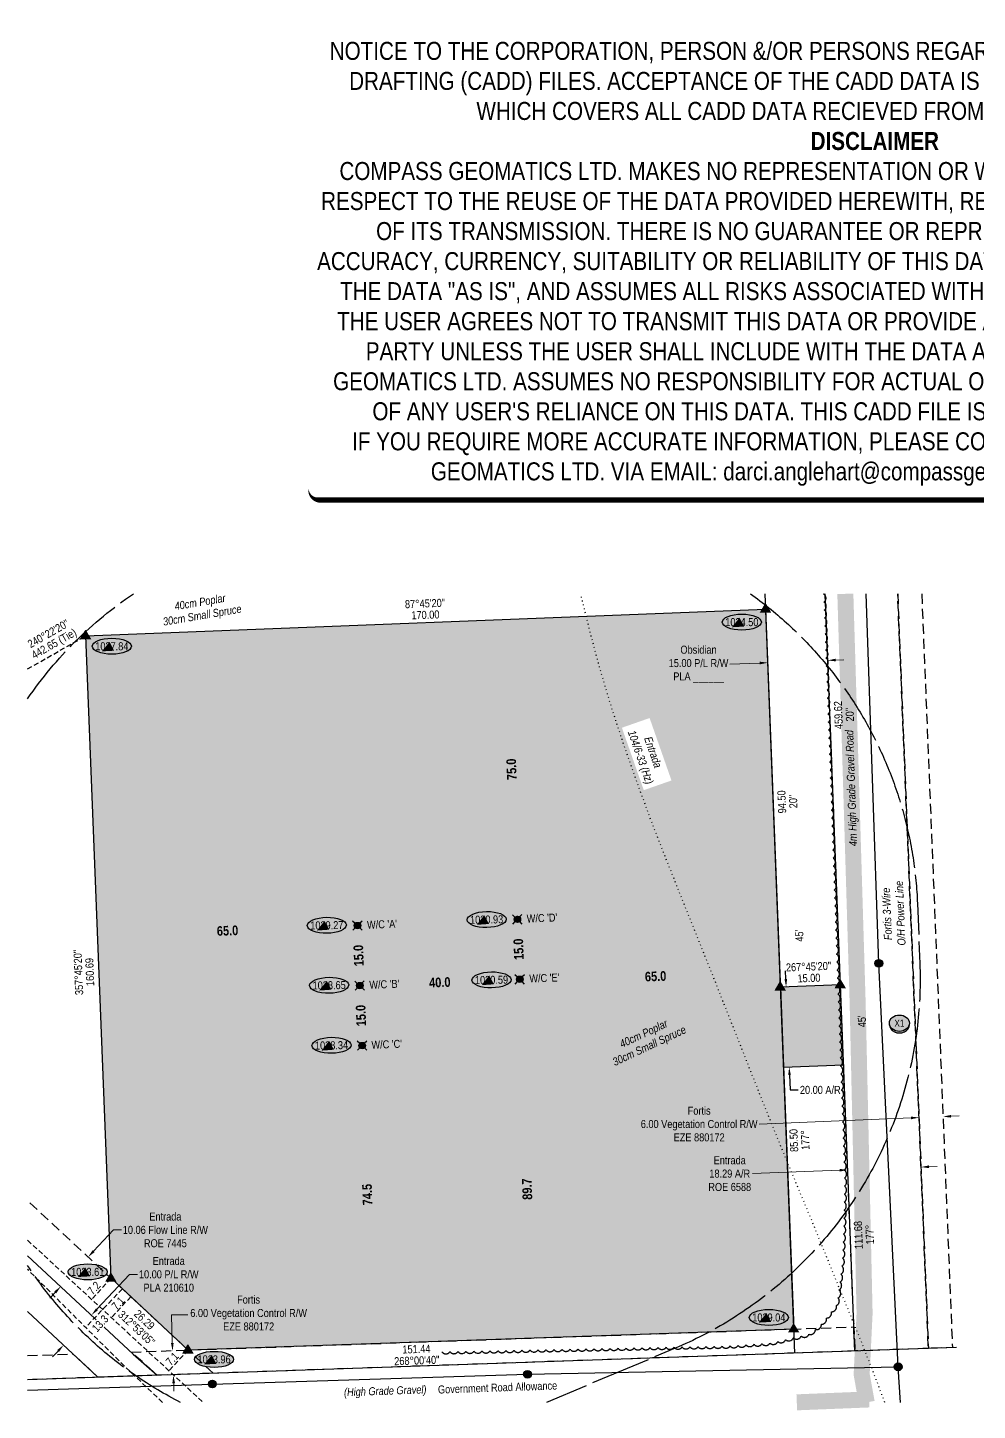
# Model space of a CAD drawing. Extents: x 646312 to 648602, y 5834187 to 5835949.
# Drawn here: x 646312 to 647498, y 5834223 to 5835949 of the extents above; entities that cross this region are included whole.
import ezdxf
from ezdxf.enums import TextEntityAlignment as Align

# ---------------------------------------------------------------- set-up
doc = ezdxf.new("R2010")
doc.units = 0
doc.header["$LTSCALE"] = 5
doc.header["$PDSIZE"] = 0.5
for name, pattern in [('0', [1, 1, 0]), ('foc-ACCESSROAD', [3.75, 2.5, -1.25]), ('foc-BUFFER', [16.75, 15, -1.75]), ('foc-DOT', [1, 0.2, -0.8]), ('foc-FLOWLINE', [3.75, 2.5, -1.25]), ('foc-TIELINE', [1.875, 1.25, -0.625]), ('POWERLINE5', [7.8, 2.4, -0.6, 0.6, -0.6, 0.6, -0.6, 2.4]), ('UG_PIPE', [1.875, 1.25, -0.625])]:
    doc.linetypes.add(name, pattern=pattern)
doc.layers.get('Defpoints').update_dxf_attribs({"color": 9})
for name, color, linetype in [('AS-DRILL', 8, 'foc-DOT'), ('AS-DRILL-T', 8, 'Continuous'), ('AS-PIPE-UG', 44, 'UG_PIPE'), ('AS-POWER', 104, 'foc-POWER'), ('AS-POWER-EXISTING', 72, 'POWERLINE5'), ('AS-ROADS', 254, 'Continuous'), ('AUX-BUFFER', 7, 'foc-BUFFER'), ('C-AR', 13, 'foc-ACCESSROAD'), ('C-RW', 13, 'Continuous'), ('F-AR', 190, 'foc-ACCESSROAD'), ('F-EZE', 190, 'foc-FLOWLINE'), ('F-FLOWLINE', 190, 'foc-FLOWLINE'), ('F-RW', 190, 'Continuous'), ('L-BD', 7, 'Continuous'), ('L-MON', 1, 'Continuous'), ('L-ROAD-T', 7, 'Continuous'), ('L-SEC', 7, 'Continuous'), ('L-TIE', 7, 'foc-TIELINE'), ('P-CROSSINGS', 250, 'Continuous'), ('P-ELEVATION', 7, 'Continuous'), ('P-PROPOSED', 10, 'Continuous'), ('P-PROPOSED-H', 21, 'Continuous'), ('P-TXT', 4, 'Continuous'), ('T-BUSH', 110, '0'), ('T-BUSH-T', 110, 'Continuous'), ('T-TIE', 201, 'foc-TIELINE')]:
    doc.layers.add(name, color=color, linetype=linetype)
for name, color, linetype, lineweight in [('C-RW-T', 13, 'Continuous', 9), ('F-AR-T', 190, 'Continuous', 9), ('F-EZE-T', 190, 'Continuous', 9), ('F-FLOWLINE-T', 190, 'Continuous', 9), ('F-RW-T', 190, 'Continuous', 9), ('T-TEXT', 48, 'Continuous', 18), ('T-TIE-T', 201, 'Continuous', 18)]:
    doc.layers.add(name, color=color, linetype=linetype, lineweight=lineweight)
doc.layers.add('DISCLAIMER', color=7, linetype='Continuous', plot=False)
doc.styles.add('100L', font='ARIALN.TTF', dxfattribs={"height": 11})
doc.styles.add('175L', font='ARIALN.TTF', dxfattribs={"height": 20})
doc.styles.add('80', font='ARIALN.TTF', dxfattribs={"height": 10})
doc.styles.add('80CG', font='ARIALN.TTF', dxfattribs={"height": 10})
doc.styles.add('80L', font='ARIALN.TTF', dxfattribs={"height": 10})
doc.styles.add('80LS', font='ARIALNI.TTF', dxfattribs={"height": 10})
doc.styles.add('Crossing', font='ARIALN.TTF', dxfattribs={"height": 10})
doc.styles.add('foc-LtypeFont', font='ARIALN.TTF', dxfattribs={"height": 7.35})
doc.linetypes.add('foc-POWER', pattern='A,6,-1,["P",foc-LtypeFont,S=0.2,R=0,X=-0.625,Y=-0.75],-1.24,4', length=12.24)
doc.dimstyles.new('Compass 5 000', dxfattribs={"dimscale": 5, "dimtxt": 9, "dimasz": 2, "dimexe": 0.2, "dimexo": 0.0625, "dimgap": 0.5, "dimtad": 0, "dimtih": 1, "dimtoh": 1, "dimzin": 0, "dimdsep": 46, "dimtxsty": '80CG', "dimcen": 0.1, "dimse1": 1, "dimse2": 1, "dimclrd": 256, "dimclrt": 256, "dimaunit": 1, "dimadec": 4, "dimazin": 0, "dimtfac": 0.06, "dimtofl": 0, "dimtmove": 0, "dimatfit": 1, "dimfxl": 0.2, "dimtolj": 1, "dimtzin": 0, "dimlwd": -1, "dimarcsym": 0})

# ---------------------------------------------------------------- blocks, each defined once
blk = doc.blocks.new('POWERPOLE')
h = blk.add_hatch(color=255)
edge = h.paths.add_edge_path()
edge.add_arc((0, 0), 0.96, 0, 360)
at = {"linetype": 'Continuous'}
for p, q in [((0.68, -0.68), (-0.68, 0.68)), ((-0.68, -0.68), (0.68, 0.68))]:
    blk.add_line(p, q, dxfattribs=at)
blk.add_circle((0, 0), 0.96, dxfattribs=at)
blk = doc.blocks.new('TRIA')
blk.add_hatch(color=255).paths.add_polyline_path([(-0.04, 1.52), (-1.47, -0.87), (1.39, -0.87)])
blk = doc.blocks.new('TRIAA')
blk.add_blockref('TRIA', (0, 0))
blk = doc.blocks.new('TRIB')
at = {"color": 1}
blk.add_lwpolyline([(-1.12, -0.67), (-0.04, 1.13), (1.04, -0.67)], close=True, dxfattribs=at)
blk = doc.blocks.new('TRIBB')
blk.add_blockref('TRIB', (0, 0))
blk = doc.blocks.new('TRICC')
for name in ['TRIAA', 'TRIBB']:
    blk.add_blockref(name, (0, 0))
blk = doc.blocks.new('plspike')
blk.add_blockref('TRICC', (0, 0))
blk = doc.blocks.new('WC')
at = {"layer": 'L-MON'}
h = blk.add_hatch(color=255, dxfattribs=at)
h.dxf.hatch_style = 1
edge = h.paths.add_edge_path()
edge.add_arc((0, 0), 0.9, 0, 360)
at = {"layer": 'L-MON', "color": 240, "flags": 128}
for points in [[(-0.62, 0.5), (-1.23, 1.12)], [(0.52, 0.61), (1.13, 1.21)], [(-1.18, -1.18), (-0.56, -0.57)], [(1.16, -1.18), (0.56, -0.57)]]:
    blk.add_lwpolyline(points, dxfattribs=at)
at = {"layer": 'L-MON', "color": 240}
for radius in [0.8, 0.373]:
    blk.add_circle((0, 0), radius, dxfattribs=at)
blk = doc.blocks.new('*D523')
at = {"layer": 'Defpoints', "color": 0, "transparency": 16777216}
for p in [(647335.5, 5834530.5), (647335.8, 5834522.8), (647427.1, 5834534.1)]:
    blk.add_point(p, dxfattribs=at)
at = {"layer": 'F-AR-T', "transparency": 16777216}
for p, q in [((647325.8, 5834522.4), (647217, 5834518.2)), ((647437.4, 5834526.8), (647447.4, 5834527.2))]:
    blk.add_line(p, q, dxfattribs=at)
for points in [[(647325.8, 5834524.1), (647325.9, 5834520.8), (647335.8, 5834522.8)], [(647437.3, 5834528.5), (647437.4, 5834525.1), (647427.4, 5834526.4)]]:
    blk.add_solid(points, dxfattribs=at)
at = {"layer": 'F-AR-T', "transparency": 16777216, "insert": (647188.5, 5834518.2), "char_height": 10, "attachment_point": 5, "style": '80CG'}
blk.add_mtext('\\A1;Entrada\\P18.29 A/R\\PROE 6588', dxfattribs=at)
blk = doc.blocks.new('*D524')
at = {"layer": 'Defpoints', "color": 0, "transparency": 16777216}
for p in [(647424.9, 5834588.2), (647430, 5834462.3), (647460, 5834463.5)]:
    blk.add_point(p, dxfattribs=at)
at = {"layer": 'F-AR-T', "transparency": 16777216}
for p, q in [((647414.9, 5834587.8), (647225.4, 5834580.1)), ((647464.9, 5834589.8), (647474.9, 5834590.2))]:
    blk.add_line(p, q, dxfattribs=at)
for points in [[(647414.8, 5834589.5), (647414.9, 5834586.1), (647424.9, 5834588.2)], [(647464.8, 5834591.5), (647464.9, 5834588.2), (647454.9, 5834589.4)]]:
    blk.add_solid(points, dxfattribs=at)
at = {"layer": 'F-AR-T', "transparency": 16777216, "insert": (647150.3, 5834580.1), "char_height": 10, "attachment_point": 5, "style": '80CG'}
blk.add_mtext('\\A1;Fortis\\P6.00 Vegetation Control R/W\\PEZE 880172', dxfattribs=at)
blk = doc.blocks.new('*D525')
at = {"layer": 'Defpoints', "color": 0, "transparency": 16777216}
for p in [(646390.5, 5834342.3), (646391.3, 5834341.5), (646355.6, 5834304.8)]:
    blk.add_point(p, dxfattribs=at)
at = {"layer": 'F-RW-T', "transparency": 16777216}
for p, q in [((646398.1, 5834348.8), (646438.7, 5834392.4)), ((646438.7, 5834392.4), (646448.7, 5834392.4)), ((646349.6, 5834296.7), (646342.8, 5834289.4))]:
    blk.add_line(p, q, dxfattribs=at)
for points in [[(646396.9, 5834350), (646399.3, 5834347.7), (646391.3, 5834341.5)], [(646348.4, 5834297.9), (646350.8, 5834295.6), (646356.4, 5834304.1)]]:
    blk.add_solid(points, dxfattribs=at)
at = {"layer": 'F-RW-T', "transparency": 16777216, "insert": (646487.8, 5834392.4), "char_height": 10, "attachment_point": 5, "style": '80CG'}
blk.add_mtext('\\A1;Entrada \\P10.00 P/L R/W\\PPLA 210610', dxfattribs=at)
blk = doc.blocks.new('*D526')
at = {"layer": 'Defpoints', "color": 0, "transparency": 16777216}
for p in [(646387.1, 5834414.1), (646395, 5834406.7), (646360.8, 5834369.9)]:
    blk.add_point(p, dxfattribs=at)
at = {"layer": 'F-FLOWLINE-T', "transparency": 16777216}
for p, q in [((646394, 5834421.4), (646418.6, 5834447.9)), ((646418.6, 5834447.9), (646428.6, 5834447.9)), ((646346.1, 5834369.9), (646339.2, 5834362.6))]:
    blk.add_line(p, q, dxfattribs=at)
for points in [[(646392.7, 5834422.5), (646395.2, 5834420.2), (646387.1, 5834414.1)], [(646344.8, 5834371.1), (646347.3, 5834368.8), (646352.9, 5834377.3)]]:
    blk.add_solid(points, dxfattribs=at)
at = {"layer": 'F-FLOWLINE-T', "transparency": 16777216, "insert": (646483.6, 5834447.9), "char_height": 10, "attachment_point": 5, "style": '80CG'}
blk.add_mtext('\\A1;Entrada\\P10.06 Flow Line R/W\\PROE 7445', dxfattribs=at)
blk = doc.blocks.new('*D529')
at = {"layer": 'Defpoints', "color": 0, "transparency": 16777216}
for p in [(647265, 5834751.6), (647262.8, 5834651.4), (647268.8, 5834651.7)]:
    blk.add_point(p, dxfattribs=at)
at = {"layer": 'P-TXT', "transparency": 16777216}
for p, q in [((647258.5, 5834761.3), (647258.1, 5834771.3)), ((647263.2, 5834641.5), (647263.9, 5834622.7)), ((647263.9, 5834622.7), (647273.9, 5834622.7))]:
    blk.add_line(p, q, dxfattribs=at)
for points in [[(647260.2, 5834761.4), (647256.9, 5834761.3), (647258.9, 5834751.3)], [(647264.8, 5834641.5), (647261.5, 5834641.4), (647262.8, 5834651.4)]]:
    blk.add_solid(points, dxfattribs=at)
at = {"layer": 'P-TXT', "transparency": 16777216, "insert": (647301.6, 5834622.7), "char_height": 10, "attachment_point": 5, "style": '80CG'}
blk.add_mtext('\\A1;20.00 A/R', dxfattribs=at)
blk = doc.blocks.new('we')
at = {"layer": 'P-ELEVATION'}
h = blk.add_hatch(color=111, dxfattribs=at)
h.dxf.hatch_style = 1
edge = h.paths.add_edge_path()
edge.add_ellipse((0, 0), major_axis=(-24.4, 0), ratio=0.410256, start_angle=0, end_angle=360)
at = {"layer": 'P-ELEVATION', "color": 7, "flags": 128}
blk.add_lwpolyline([(0, 0, 12.5, 0, 0), (-12.4, -6.4, 0, 0, 0)], format="xyseb", dxfattribs=at)
at = {"layer": 'P-ELEVATION', "color": 7}
blk.add_ellipse((0, 0), major_axis=(-24.4, 0), ratio=0.410256, dxfattribs=at)
at = {"layer": 'P-ELEVATION', "style": '80'}
blk.add_attdef('ELEVATION', text='', height=10, dxfattribs=at).set_placement((0, 0), align=Align.MIDDLE_CENTER)
blk = doc.blocks.new('xing2')
h = blk.add_hatch(color=50)
h.dxf.hatch_style = 1
edge = h.paths.add_edge_path()
edge.add_ellipse((0, 0), major_axis=(-12.5, 0), ratio=0.816297, start_angle=0, end_angle=360)
h = blk.add_hatch(color=250)
h.dxf.hatch_style = 1
edge = h.paths.add_edge_path()
edge.add_ellipse((0, -2), major_axis=(-12.5, 0), ratio=0.816297, start_angle=0, end_angle=180)
edge.add_line((12.5, -2), (12.5, 0))
edge.add_ellipse((0, 0), major_axis=(-12.5, 0), ratio=0.816297, start_angle=0, end_angle=180, ccw=False)
edge.add_line((-12.5, 0), (-12.5, -2))
at = {"color": 250}
blk.add_ellipse((0, 0), major_axis=(-12.5, 0), ratio=0.816297, dxfattribs=at)
blk.add_ellipse((0, -2), major_axis=(-12.5, 0), ratio=0.816297, start_param=0, end_param=3.141593, dxfattribs=at)
at = {"color": 250, "style": 'Crossing'}
blk.add_attdef('CROSSING', text='', height=9, dxfattribs=at).set_placement((0.1, 0), align=Align.MIDDLE_CENTER)
at = {"color": 250, "style": 'Crossing', "flags": 1}
for tag, p in [('OWNER', (0.1, -12.5)), ('DESCRIPTION', (0.1, -25.8)), ('LOCATION', (0.1, -39.3)), ('DWG_REF', (0.1, -52.8))]:
    blk.add_attdef(tag, text='', height=9, dxfattribs=at).set_placement(p, align=Align.MIDDLE_CENTER)
blk = doc.blocks.new('*D576')
at = {"layer": 'C-RW-T', "transparency": 16777216}
for p, q in [((647320.8, 5835159.6), (647330.8, 5835160)), ((647226, 5835155.9), (647188.6, 5835154.4))]:
    blk.add_line(p, q, dxfattribs=at)
for points in [[(647225.9, 5835157.6), (647226, 5835154.2), (647236, 5835156.3)], [(647320.8, 5835161.3), (647320.9, 5835157.9), (647310.9, 5835159.2)]]:
    blk.add_solid(points, dxfattribs=at)
at = {"layer": 'Defpoints', "color": 0, "transparency": 16777216}
for p in [(647236, 5835156.3), (647238.2, 5835098.8), (647313.1, 5835101.8)]:
    blk.add_point(p, dxfattribs=at)
at = {"layer": 'C-RW-T', "transparency": 16777216, "insert": (647149.5, 5835154.4), "char_height": 10, "attachment_point": 5, "style": '80CG'}
blk.add_mtext('\\A1;Obsidian\\P15.00 P/L R/W\\PPLA ______', dxfattribs=at)
blk = doc.blocks.new('Disclaimer_Legal')
at = {"layer": 'DISCLAIMER', "color": 254, "flags": 128}
blk.add_lwpolyline([(-3612.9, -1104.6, 37.5, 37.5, 0), (4096.1, -1104.6, 37.5, 37.5, 0.414214), (4171.1, -1029.6, 37.5, 37.5, 0), (4171.1, 2078.7, 37.5, 0, 0.414214), (4096.1, 2153.7, 0, 0, 0), (-3612.9, 2153.7, 0, 0, 0.414214), (-3687.9, 2078.7, 0, 0, 0), (-3687.9, -1029.6, 0, 37.5, 0.414214)], format="xyseb", close=True, dxfattribs=at)
at = {"layer": 'DISCLAIMER', "color": 254, "insert": (241.6, 533.9), "char_height": 125, "width": 7717.568, "attachment_point": 5, "style": '80'}
blk.add_mtext('NOTICE TO THE CORPORATION, PERSON &/OR PERSONS REGARDING THIS COMPUTER AIDED DESIGN AND DRAFTING (CADD) FILES. ACCEPTANCE OF THE CADD DATA IS BASED ON THE FOLLOWING DISCLAIMER WHICH COVERS ALL CADD DATA RECIEVED FROM COMPASS GEOMATICS LTD.\\P{\\fArial Narrow|b1|i0|c0|p34;DISCLAIMER}\\PCOMPASS GEOMATICS LTD. MAKES NO REPRESENTATION OR WARRANTIES, EXPRESS OR IMPLIED, WITH RESPECT TO THE REUSE OF THE DATA PROVIDED HEREWITH, REGARDLESS OF ITS FORMAT OR THE MEANS OF ITS TRANSMISSION. THERE IS NO GUARANTEE OR REPRESENTATION TO THE USER AS TO THE ACCURACY, CURRENCY, SUITABILITY OR RELIABILITY OF THIS DATA FOR ANY PURPOSE. THE USER ACCEPTS THE DATA "AS IS", AND ASSUMES ALL RISKS ASSOCIATED WITH ITS USE. BY ACCEPTANCE OF THIS DATA, THE USER AGREES NOT TO TRANSMIT THIS DATA OR PROVIDE ACCESS OR ANY PART OF IT TO ANOTHER PARTY UNLESS THE USER SHALL INCLUDE WITH THE DATA A COPY OF THIS DISCLAIMER. COMPASS GEOMATICS LTD. ASSUMES NO RESPONSIBILITY FOR ACTUAL OR CONSEQUENTIAL DAMAGE AS A RESULT OF ANY USER\'S RELIANCE ON THIS DATA. THIS CADD FILE IS FOR ILLUSTRATION PURPOSES ONLY.\\PIF YOU REQUIRE MORE ACCURATE INFORMATION, PLEASE CONTACT DARCI ANGLEHART AT COMPASS GEOMATICS LTD. VIA EMAIL: darci.anglehart@compassgeomatics.ca OR CELL: 506-961-7292', dxfattribs=at)

msp = doc.modelspace()

# ---------------------------------------------------------------- hatches: boundary and pattern name
at = {"layer": 'P-PROPOSED-H'}
h = msp.add_hatch(color=256, dxfattribs=at)
h.dxf.hatch_style = 1
h.paths.add_polyline_path([(646512.03, 5834297.886), (646415.7, 5834387.471), (646384.165, 5835189.851), (647233.35, 5835223.221), (647268.525, 5834324.186)])
h = msp.add_hatch(color=256, dxfattribs=at)
h.dxf.hatch_style = 1
h.paths.add_polyline_path([(647255.643, 5834651.175), (647330.613, 5834654.07), (647326.755, 5834753.966), (647251.785, 5834751.071)])

# ---------------------------------------------------------------- linework, layer by layer
at = {"layer": 'AS-DRILL', "flags": 128}
msp.add_lwpolyline([(647382.162, 5834232.599), (647381.484, 5834234.441), (647366.638, 5834273.558), (647351.035, 5834312.851), (647334.824, 5834352.427), (647318.235, 5834392.941), (647301.475, 5834434.101), (647284.463, 5834475.352), (647266.986, 5834517.09), (647249.382, 5834559.725), (647232.236, 5834602.073), (647214.901, 5834645.716), (647197.51, 5834689.557), (647180.008, 5834733.745), (647171.77, 5834754.604), (647141.511, 5834830.069), (647140.266, 5834833.183), (647123.703, 5834874.448), (647105.882, 5834919.277), (647088.407, 5834964.217), (647071.822, 5835009.533), (647055.88, 5835055.069), (647053.96, 5835060.614), (647040.73, 5835100.88), (647027.027, 5835146.785), (647014.455, 5835193.374), (647002.926, 5835240.195), (647002.467, 5835242.301)], dxfattribs=at)
at = {"layer": 'AS-PIPE-UG', "flags": 128}
for points in [[(646311.574, 5834434.943), (646530.757, 5834232.599)], [(646479.919, 5834232.599), (646431.79, 5834278.491), (646311.574, 5834398.471)]]:
    msp.add_lwpolyline(points, dxfattribs=at)
at = {"layer": 'AS-POWER', "flags": 128}
for points in [[(647398.755, 5834276.966), (647374.575, 5834780.951), (647359.082, 5835242.301)], [(646311.574, 5834247.795), (646542.12, 5834255.421), (646935.88, 5834267.661), (647398.755, 5834276.966)], [(647401.582, 5834232.599), (647398.755, 5834276.966)]]:
    msp.add_lwpolyline(points, dxfattribs=at)
at = {"layer": 'AS-ROADS', "const_width": 19.994, "flags": 128}
for points in [[(647332.885, 5835242.301), (647348.26, 5834731.571), (647356.93, 5834343.881), (647353.26, 5834267.451), (647359.578, 5834232.599)], [(647272.25, 5834232.599), (647362.51, 5834236.221)]]:
    msp.add_lwpolyline(points, dxfattribs=at)
at = {"layer": 'AUX-BUFFER', "color": 251, "linetype": 'foc-BUFFER', "flags": 128}
for points in [[(646311.574, 5835111.316, -0.09381773), (646443.628, 5835242.301)], [(646502.447, 5834232.599, -0.13027882), (646311.574, 5834403.509)]]:
    msp.add_lwpolyline(points, format="xyb", dxfattribs=at)
at = {"layer": 'C-RW', "flags": 128}
for points in [[(647269.747, 5834294.145), (647232.557, 5835242.301)], [(647344.681, 5834296.747), (647307.592, 5835242.301)]]:
    msp.add_lwpolyline(points, dxfattribs=at)
at = {"layer": 'F-AR', "flags": 128}
msp.add_lwpolyline([(647398.237, 5835242.301), (647436.607, 5834299.938), (647344.681, 5834296.747), (647307.592, 5835242.301)], dxfattribs=at)
at = {"layer": 'F-EZE', "flags": 128}
for points in [[(647428.28, 5835242.301), (647466.622, 5834300.98), (647436.607, 5834299.938), (647398.237, 5835242.301)], [(646311.574, 5834290.992), (646368.304, 5834292.963), (646399.41, 5834263.932), (646311.574, 5834260.882)]]:
    msp.add_lwpolyline(points, dxfattribs=at)
msp.add_lwpolyline([(647348.102, 5834296.865), (646473.537, 5834266.505), (646440.766, 5834295.408), (647268.525, 5834324.186), (647343.502, 5834326.792), (647344.741, 5834296.734)], close=True, dxfattribs=at)
at = {"layer": 'F-EZE-T'}
for p, q in [((646492.252, 5834306.564), (646491.05, 5834341.866)), ((646491.05, 5834341.866), (646511.54, 5834341.866)), ((646493.957, 5834256.502), (646494.297, 5834246.511))]:
    msp.add_line(p, q, dxfattribs=at)
for points in [[(646493.918, 5834306.62), (646490.587, 5834306.507), (646492.593, 5834296.572)], [(646495.622, 5834256.559), (646492.292, 5834256.446), (646493.617, 5834266.494)]]:
    msp.add_solid(points, dxfattribs=at)
at = {"layer": 'F-FLOWLINE', "flags": 128}
msp.add_lwpolyline([(646543.174, 5834268.922), (646477.2, 5834330.192), (646311.574, 5834484.45)], dxfattribs=at)
at = {"layer": 'F-RW'}
msp.add_lwpolyline([(646311.574, 5834415.733), (646443.473, 5834292.886), (646473.537, 5834266.505), (646399.41, 5834263.932), (646311.574, 5834345.91)], dxfattribs=at)
at = {"layer": 'L-SEC'}
msp.add_lwpolyline([(647471.688, 5834301.156), (646598.048, 5834270.827), (646311.574, 5834260.883)], dxfattribs=at)
at = {"layer": 'L-TIE'}
msp.add_line((646311.574, 5835148.566), (646384.165, 5835189.851), dxfattribs=at)
at = {"layer": 'P-PROPOSED', "flags": 128}
msp.add_lwpolyline([(647255.643, 5834651.175), (647330.613, 5834654.07), (647326.755, 5834753.966), (647251.785, 5834751.071)], close=True, dxfattribs=at)
msp.add_lwpolyline([(646415.7, 5834387.471), (646418.24, 5834390.197)], dxfattribs=at)
at = {"layer": 'T-BUSH', "flags": 128}
msp.add_lwpolyline([(646829.072, 5834295.636, 0.52056705), (646839.067, 5834295.839, 0.52056705), (646849.062, 5834296.042, 0.52056705), (646859.057, 5834296.244, 0.52056705), (646869.052, 5834296.447, 0.52056705), (646879.047, 5834296.65, 0.52056705), (646889.042, 5834296.853, 0.52056705), (646899.037, 5834297.055, 0.52056705), (646909.032, 5834297.258, 0.52056705), (646919.027, 5834297.461, 0.52056705), (646929.022, 5834297.664, 0.52056705), (646939.017, 5834297.867, 0.52056705), (646949.012, 5834298.069, 0.52056705), (646959.007, 5834298.272, 0.52056705), (646969.002, 5834298.475, 0.52056705), (646978.997, 5834298.678, 0.52056705), (646988.992, 5834298.88, 0.52056705), (646998.987, 5834299.083, 0.52056705), (647008.982, 5834299.286, 0.52056705), (647018.977, 5834299.489, 0.52056705), (647028.972, 5834299.692, 0.52056705), (647038.967, 5834299.894, 0.52056705), (647048.961, 5834300.097, 0.52056705), (647058.956, 5834300.3, 0.52056705), (647068.951, 5834300.503, 0.52056705), (647078.946, 5834300.705, 0.52056705), (647088.941, 5834300.908, 0.52056705), (647098.936, 5834301.111, 0.52056705), (647108.931, 5834301.314, 0.52056705), (647118.926, 5834301.517, 0.52056705), (647128.921, 5834301.719, 0.52056705), (647138.916, 5834301.922, 0.52056705), (647148.911, 5834302.125, 0.52056705), (647158.906, 5834302.328, 0.52056705), (647168.901, 5834302.53, 0.52056705), (647178.896, 5834302.733, 0.52056705), (647188.89, 5834302.966, 0.52056705), (647198.862, 5834303.674, 0.52056705), (647208.834, 5834304.382, 0.52056705), (647218.806, 5834305.089, 0.52056705), (647228.778, 5834305.797, 0.52056705), (647238.75, 5834306.505, 0.52056705), (647248.522, 5834308.538, 0.52056705), (647258.26, 5834310.8, 0.52056705), (647267.998, 5834313.062, 0.52056705), (647277.735, 5834315.324, 0.52056705), (647287.473, 5834317.587, 0.52056705), (647295.443, 5834323.534, 0.52056705), (647302.895, 5834330.124, 0.52056705), (647309.152, 5834337.921, 0.52056705), (647315.409, 5834345.718, 0.52056705), (647321.666, 5834353.514, 0.52056705), (647323.863, 5834363.021, 0.52056705), (647325.067, 5834372.945, 0.52056705), (647326.271, 5834382.869, 0.52056705), (647327.474, 5834392.794, 0.52056705), (647328.678, 5834402.718, 0.52056705), (647329.501, 5834412.672, 0.52056705), (647329.864, 5834422.663, 0.52056705), (647330.227, 5834432.653, 0.52056705), (647330.59, 5834442.644, 0.52056705), (647330.953, 5834452.634, 0.52056705), (647331.289, 5834462.625, 0.52056705), (647331.441, 5834472.621, 0.52056705), (647331.592, 5834482.617, 0.52056705), (647331.744, 5834492.613, 0.52056705), (647331.896, 5834502.609, 0.52056705), (647331.937, 5834512.604, 0.52056705), (647331.581, 5834522.594, 0.52056705), (647331.226, 5834532.585, 0.52056705), (647330.87, 5834542.576, 0.52056705), (647330.514, 5834552.566, 0.52056705), (647330.159, 5834562.557, 0.52056705), (647329.803, 5834572.548, 0.52056705), (647329.448, 5834582.539, 0.52056705), (647329.092, 5834592.529, 0.52056705), (647328.737, 5834602.52, 0.52056705), (647328.381, 5834612.511, 0.52056705), (647328.026, 5834622.502, 0.52056705), (647327.67, 5834632.492, 0.52056705), (647327.314, 5834642.483, 0.52056705), (647326.959, 5834652.474, 0.52056705), (647326.603, 5834662.464, 0.52056705), (647326.248, 5834672.455, 0.52056705), (647325.892, 5834682.446, 0.52056705), (647325.537, 5834692.437, 0.52056705), (647325.181, 5834702.427, 0.52056705), (647324.825, 5834712.418, 0.52056705), (647324.47, 5834722.409, 0.52056705), (647324.114, 5834732.4, 0.52056705), (647323.759, 5834742.39, 0.52056705), (647323.403, 5834752.381, 0.52056705), (647323.048, 5834762.372, 0.52056705), (647322.692, 5834772.362, 0.52056705), (647322.337, 5834782.353, 0.52056705), (647321.981, 5834792.344, 0.52056705), (647321.625, 5834802.335, 0.52056705), (647321.27, 5834812.325, 0.52056705), (647320.914, 5834822.316, 0.52056705), (647320.559, 5834832.307, 0.52056705), (647320.203, 5834842.298, 0.52056705), (647319.848, 5834852.288, 0.52056705), (647319.492, 5834862.279, 0.52056705), (647319.136, 5834872.27, 0.52056705), (647318.781, 5834882.26, 0.52056705), (647318.425, 5834892.251, 0.52056705), (647318.07, 5834902.242, 0.52056705), (647317.714, 5834912.233, 0.52056705), (647317.359, 5834922.223, 0.52056705), (647317.003, 5834932.214, 0.52056705), (647316.648, 5834942.205, 0.52056705), (647316.292, 5834952.196, 0.52056705), (647315.936, 5834962.186, 0.52056705), (647315.581, 5834972.177, 0.52056705), (647315.225, 5834982.168, 0.52056705), (647314.87, 5834992.158, 0.52056705), (647314.514, 5835002.149, 0.52056705), (647314.159, 5835012.14, 0.52056705), (647313.803, 5835022.131, 0.52056705), (647313.447, 5835032.121, 0.52056705), (647313.092, 5835042.112, 0.52056705), (647312.736, 5835052.103, 0.52056705), (647312.381, 5835062.094, 0.52056705), (647312.025, 5835072.084, 0.52056705), (647311.67, 5835082.075, 0.52056705), (647311.314, 5835092.066, 0.52056705), (647310.959, 5835102.057, 0.52056705), (647310.603, 5835112.047, 0.52056705), (647310.247, 5835122.038, 0.52056705), (647309.892, 5835132.029, 0.52056705), (647309.536, 5835142.019, 0.52056705), (647309.181, 5835152.01, 0.52056705), (647308.825, 5835162.001, 0.52056705), (647308.47, 5835171.992, 0.52056705), (647308.114, 5835181.982, 0.52056705), (647307.758, 5835191.973, 0.52056705), (647307.403, 5835201.964, 0.52056705), (647307.047, 5835211.955, 0.52056705), (647306.692, 5835221.945, 0.52056705), (647306.336, 5835231.936, 0.52056705), (647305.981, 5835241.927, 0.02397631), (647306.43, 5835242.301, 0.02397631)], format="xyb", dxfattribs=at)
at = {"layer": 'T-TIE', "flags": 128}
for points in [[(646415.7, 5834387.471), (646391.45, 5834361.203)], [(646512.03, 5834297.886), (646488.107, 5834271.972)]]:
    msp.add_lwpolyline(points, dxfattribs=at)

# ---------------------------------------------------------------- block references
at = {"xscale": 0.99970533, "yscale": 0.99970533, "zscale": 0.99970533}
for p, values in [((647203.608, 5835206.967), {'ELEVATION': '1034.50'}), ((646416.705, 5835176.821), {'ELEVATION': '1027.84'}), ((646386.622, 5834395.511), {'ELEVATION': '1023.61'}), ((647237.311, 5834338.603), {'ELEVATION': '1029.04'}), ((646544.433, 5834286.269), {'ELEVATION': '1023.96'})]:
    msp.add_blockref('we', p, dxfattribs=at).add_auto_attribs(values)
at = {"xscale": 0.99970533, "yscale": 0.99970533, "zscale": 0.99970533, "rotation": 0.9395905446218353}
for p, values in [((646685.264, 5834828.383), {'ELEVATION': '1029.27'}), ((646884.838, 5834835.53), {'ELEVATION': '1030.93'}), ((646688.139, 5834753.468), {'ELEVATION': '1028.65'}), ((646890.949, 5834760.189), {'ELEVATION': '1030.59'}), ((646691.109, 5834678.483), {'ELEVATION': '1028.34'})]:
    msp.add_blockref('we', p, dxfattribs=at).add_auto_attribs(values)
at = {"layer": 'AS-POWER-EXISTING', "xscale": 4.998526650000001, "yscale": 4.998526650000001, "zscale": 4.998526650000001}
for p in [(647374.575, 5834780.951), (647374.705, 5834780.911), (647398.755, 5834276.966), (647398.88, 5834276.926), (646542.12, 5834255.421), (646542.25, 5834255.381), (646935.88, 5834267.661), (646936.01, 5834267.621)]:
    msp.add_blockref('POWERPOLE', p, dxfattribs=at)
at = {"layer": 'C-AR', "xscale": 0.18, "yscale": 0.18, "zscale": 0.18}
msp.add_blockref('Disclaimer_Legal', (647326.207, 5835558.322), dxfattribs=at)
at = {"layer": 'L-MON', "xscale": 4.998526650000001, "yscale": 4.998526650000001, "zscale": 4.998526650000001}
for name, p in [('plspike', (647233.35, 5835223.221)), ('plspike', (646384.165, 5835189.851)), ('WC', (646723.57, 5834828.016)), ('WC', (646923.34, 5834835.831)), ('WC', (646926.3, 5834760.936)), ('plspike', (647326.755, 5834753.966)), ('WC', (646726.445, 5834753.101)), ('plspike', (647251.785, 5834751.071)), ('WC', (646729.415, 5834678.116)), ('plspike', (646415.7, 5834387.471)), ('plspike', (647268.525, 5834324.186)), ('plspike', (646512.03, 5834297.886))]:
    msp.add_blockref(name, p, dxfattribs=at)
at = {"layer": 'P-CROSSINGS', "color": 6}
msp.add_blockref('xing2', (647400.377, 5834706.119), dxfattribs=at).add_auto_attribs({'CROSSING': 'X1'})

# ---------------------------------------------------------------- texts
at = {"layer": 'AS-POWER', "insert": (647381.485, 5834801.622), "char_height": 10, "attachment_point": 1, "rotation": 92.332481, "style": '100L'}
msp.add_mtext_dynamic_manual_height_columns('\\pi7.9914;{\\fArial Narrow|b0|i1|c0|p34;Fortis 3-Wire \\P\\pi0.58687;O/H Power Line}', width=80.69624, gutter_width=55, heights=[0], dxfattribs=at)
at = {"layer": 'F-EZE-T', "style": '80CG'}
for s, height, p in [('Fortis', 9.9971, (646573.197, 5834355.904)), ('6.00 Vegetation Control R/W', 9.99705, (646514.728, 5834339.153)), ('EZE 880172', 9.9971, (646555.787, 5834322.382))]:
    msp.add_text(s, height=height, dxfattribs=at).set_placement(p)
at = {"layer": 'L-BD', "style": '80L'}
for s, height, rotation, p in [('87°45\'20"', 9.9971, 2.250366, (646807.825, 5835230.26)), ('240°22\'20"', 9.9971, 29.627871, (646337.331, 5835192.572)), ('170.00', 9.9971, 2.250366, (646808.385, 5835216.026)), ('442.65 (Tie)', 9.99705, 29.627871, (646344.374, 5835180.188)), ('459.62', 9.9971, 92.235966, (647324.171, 5835090.863)), ("20''", 9.9971, 92.235966, (647338.406, 5835091.419)), ('94.50', 9.9971, 92.235966, (647253.483, 5834982.482)), ("20''", 9.9971, 92.235966, (647267.718, 5834983.038)), ("W/C 'A'", 9.9971, 2.250366, (646754.196, 5834829.627)), ("W/C 'D'", 9.9971, 2.250366, (646953.966, 5834837.442)), ("45'", 9.9971, 92.235966, (647275.391, 5834815.338)), ('357°45\'20"', 9.9971, 92.25067, (646374.895, 5834769.447)), ('160.69', 9.9971, 92.25067, (646389.13, 5834770.007)), ('267°45\'20"', 9.9971, 2.250366, (647286.852, 5834776.752)), ("W/C 'B'", 9.9971, 2.250366, (646757.071, 5834754.712)), ("W/C 'E'", 9.9971, 2.250366, (646956.926, 5834762.547)), ('15.00', 9.9971, 2.250366, (647287.411, 5834762.517)), ("45'", 9.9971, 92.235966, (647353.603, 5834708.467)), ("W/C 'C'", 9.9971, 2.250366, (646760.041, 5834679.727)), ('85.50', 9.9971, 92.235966, (647268.523, 5834559.669)), ('177°', 9.9971, 92.235966, (647282.758, 5834560.225)), ('111.68', 9.9971, 92.235966, (647349.117, 5834441.549)), ('177°', 9.9971, 92.235966, (647363.351, 5834442.104)), ('312°53\'05"', 9.9971, 317.077781, (646447.696, 5834325.292)), ('26.29', 9.9971, 317.077781, (646457.398, 5834335.724)), ('151.44', 9.9971, 1.99112, (646797.132, 5834299.107)), ('268°00\'40"', 9.9971, 1.99112, (646797.627, 5834284.87))]:
    msp.add_text(s, height=height, rotation=rotation, dxfattribs=at).set_placement(p, align=Align.MIDDLE_CENTER)
at = {"layer": 'L-BD', "color": 3, "char_height": 11.99029, "attachment_point": 5, "style": '80L'}
for s, insert, rotation in [('{\\fArial Narrow|b1|i0|c0|p34;75.0}', (646915.979, 5835023.145), 92.250366), ('{\\fArial Narrow|b1|i0|c0|p34;65.0}', (646561.23, 5834821.617), 2.25067), ('{\\fArial Narrow|b1|i0|c0|p34;15.0}', (646725.008, 5834790.558), 92.250366), ('{\\fArial Narrow|b1|i0|c0|p34;15.0}', (646924.82, 5834798.383), 92.250366), ('{\\fArial Narrow|b1|i0|c0|p34;40.0}', (646826.373, 5834757.018), 2.25067), ('{\\fArial Narrow|b1|i0|c0|p34;65.0}', (647095.88, 5834764.606), 2.25067), ('{\\fArial Narrow|b1|i0|c0|p34;15.0}', (646727.93, 5834715.608), 92.250366), ('{\\fArial Narrow|b1|i0|c0|p34;74.5}', (646735.885, 5834492.004), 92.250366), ('{\\fArial Narrow|b1|i0|c0|p34;89.7}', (646935.409, 5834498.941), 92.250366)]:
    msp.add_mtext_dynamic_manual_height_columns(s, width=26.22081, gutter_width=50.026, heights=[0], dxfattribs=dict(at, insert=insert, rotation=rotation))
at = {"layer": 'L-ROAD-T', "style": '80L'}
msp.add_text('Government Road Allowance', height=9.99705, rotation=1.988219, dxfattribs=at).set_placement((646898.499, 5834251.115), align=Align.MIDDLE_CENTER)
at = {"layer": 'T-BUSH-T', "char_height": 9.99423, "width": 99.081, "attachment_point": 2, "style": '80LS'}
for insert, rotation in [((646525.927, 5835237.002), 9.587997), ((647078.792, 5834697.643), 25.016382)]:
    msp.add_mtext('40cm Poplar\\P30cm Small Spruce', dxfattribs=dict(at, insert=insert, rotation=rotation))
at = {"layer": 'T-TEXT', "style": '80LS'}
msp.add_text('(High Grade Gravel)', height=9.99705, rotation=1.988219, dxfattribs=at).set_placement((646758.191, 5834247.03), align=Align.MIDDLE_CENTER)
at = {"layer": 'T-TEXT', "insert": (647335.188, 5834999.464), "char_height": 9.99705, "width": 145.79372, "attachment_point": 2, "rotation": 91.950522, "style": '80LS'}
msp.add_mtext('4m High Grade Gravel Road', dxfattribs=at)
at = {"layer": 'T-TIE-T', "style": '80L'}
for s, p in [('7.2', (646394.481, 5834375.284)), ('7.1', (646424.513, 5834356.281)), ('7.1', (646492.142, 5834286.924))]:
    msp.add_text(s, height=9.9971, rotation=47.28764, dxfattribs=at).set_placement(p, align=Align.MIDDLE_CENTER)

# ---------------------------------------------------------------- dimensions: what is measured, and where the dimension line sits
at = {"layer": 'C-RW-T'}
dim = msp.add_linear_dim(base=(647235.969, 5835156.277), p1=(647313.104, 5835101.773), p2=(647238.217, 5835098.843), angle=182.240571, text='Obsidian\\P15.00 P/L R/W\\PPLA ______', dimstyle='Compass 5 000', dxfattribs=at)
dim.commit()
dim.dimension.update_dxf_attribs({"geometry": '*D576', "text_midpoint": (647149.487, 5835154.422), "dimtype": 161})
at = {"layer": 'F-AR-T'}
for base, p1, p2, angle, text, picture, middle in [((647424.87, 5834588.199), (647460, 5834463.546), (647429.995, 5834462.324), 182.331626, 'Fortis\\P6.00 Vegetation Control R/W\\PEZE 880172', '*D524', (647150.282, 5834580.078)), ((647335.814, 5834522.809), (647427.074, 5834534.065), (647335.513, 5834530.473), 182.246218, 'Entrada\\P18.29 A/R\\PROE 6588', '*D523', (647188.502, 5834518.151))]:
    dim = msp.add_linear_dim(base=base, p1=p1, p2=p2, angle=angle, text=text, dimstyle='Compass 5 000', dxfattribs=at)
    dim.commit()
    dim.dimension.update_dxf_attribs({"geometry": picture, "text_midpoint": middle, "dimtype": 161})
at = {"layer": 'F-FLOWLINE-T'}
dim = msp.add_linear_dim(base=(646387.148, 5834414.063), p1=(646360.764, 5834369.919), p2=(646395.036, 5834406.716), angle=47.035282, text='Entrada\\P10.06 Flow Line R/W\\PROE 7445', dimstyle='Compass 5 000', dxfattribs=at)
dim.commit()
dim.dimension.update_dxf_attribs({"geometry": '*D526', "text_midpoint": (646483.643, 5834447.88), "dimtype": 161})
at = {"layer": 'F-RW-T'}
dim = msp.add_linear_dim(base=(646391.281, 5834341.497), p1=(646355.6, 5834304.82), p2=(646390.466, 5834342.255), angle=47.035282, text='Entrada \\P10.00 P/L R/W\\PPLA 210610', dimstyle='Compass 5 000', dxfattribs=at)
dim.commit()
dim.dimension.update_dxf_attribs({"geometry": '*D525', "text_midpoint": (646487.79, 5834392.415), "dimtype": 161})
at = {"layer": 'P-TXT'}
dim = msp.add_linear_dim(base=(647262.768, 5834651.45), p1=(647264.959, 5834751.579), p2=(647268.816, 5834651.683), angle=272.211403, text='20.00 A/R', dimstyle='Compass 5 000', dxfattribs=at)
dim.commit()
dim.dimension.update_dxf_attribs({"geometry": '*D529', "text_midpoint": (647301.614, 5834622.674), "dimtype": 161})

# ---------------------------------------------------------------- next in the draw order: texts
at = {"layer": 'AS-DRILL-T', "insert": (647085.35, 5835080.819), "char_height": 9.99707, "attachment_point": 1, "rotation": 289.29489, "style": '175L', "bg_fill": 2}
msp.add_mtext_dynamic_manual_height_columns('\\pi16.642;{\\fArial Narrow|b0|i1|c0|p34;Entrada\\P\\pi2.4849;104/6-33 (Hz)}', width=72.62387, gutter_width=100, heights=[0], dxfattribs=at)

# ---------------------------------------------------------------- next in the draw order: linework, layer by layer
at = {"layer": 'AUX-BUFFER', "color": 251, "linetype": 'foc-BUFFER', "flags": 128}
msp.add_lwpolyline([(647214.514, 5835242.301, -0.23142425), (647422.95, 5834855.576), (647425.91, 5834780.681, -0.31265821), (647120.172, 5834300.052), (646959.817, 5834232.599)], format="xyb", dxfattribs=at)
at = {"layer": 'P-PROPOSED', "flags": 128}
msp.add_lwpolyline([(646512.03, 5834297.886), (646415.7, 5834387.471), (646384.165, 5835189.851), (647233.35, 5835223.221), (647268.525, 5834324.186)], close=True, dxfattribs=at)

# ---------------------------------------------------------------- next in the draw order: texts
at = {"layer": 'T-TIE-T', "insert": (646398.502, 5834334.508), "char_height": 9.9971, "width": 22.62205, "attachment_point": 2, "rotation": 47.28764, "style": '80L', "bg_fill": 3, "box_fill_scale": 1.15, "bg_fill_color": 256, "bg_fill_true_color": 256, "bg_fill_transparency": 0}
msp.add_mtext('13.3', dxfattribs=at)

# ---------------------------------------------------------------- next in the draw order: linework, layer by layer
at = {"layer": 'T-TIE', "flags": 128}
for points in [[(646429.869, 5834374.274), (646383.917, 5834326.269)], [(646440.337, 5834364.525), (646416.179, 5834338.357)]]:
    msp.add_lwpolyline(points, dxfattribs=at)

doc.saveas('drawing.dxf')
